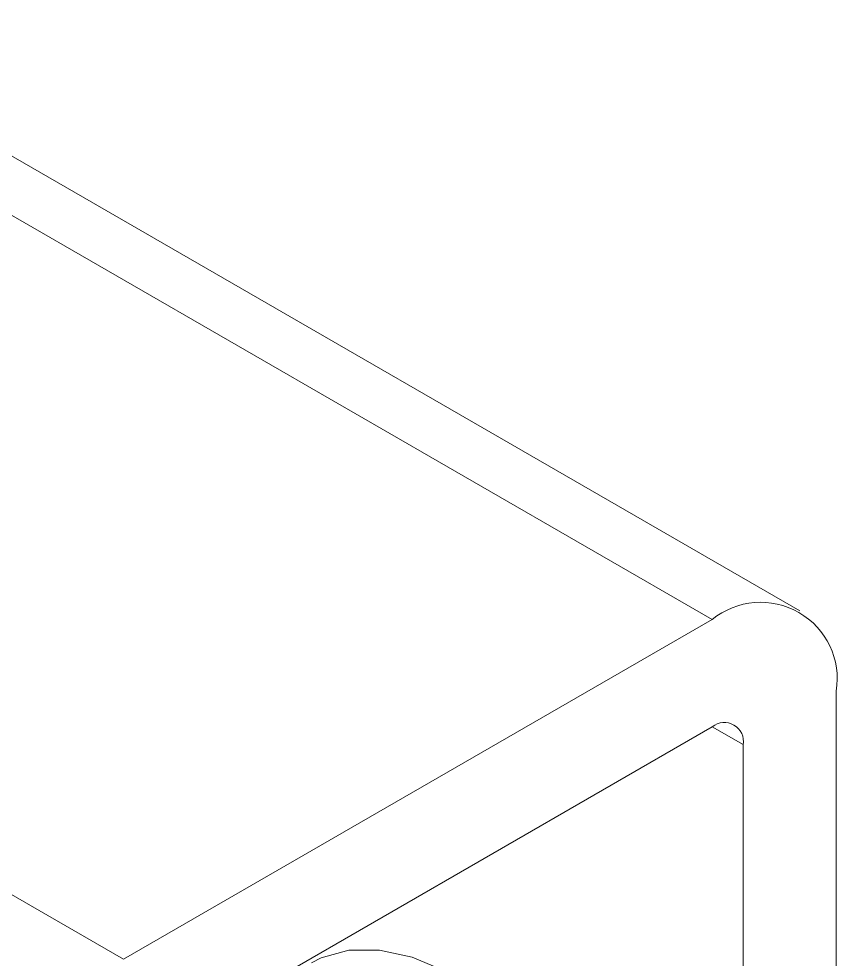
# Model space of a CAD drawing. Extents: x -976302 to -776254, y 5665 to 231437.
# Drawn here: x -793107.1 to -792919.2, y 83951.3 to 84167.4 of the extents above; entities that cross this region are included whole.
import ezdxf

# ---------------------------------------------------------------- set-up
doc = ezdxf.new("R2010")
doc.units = 0
doc.header["$LTSCALE"] = 1000
doc.header["$MEASUREMENT"] = 0

msp = doc.modelspace()

# ---------------------------------------------------------------- linework, layer by layer
at = {"linetype": 'Continuous', "lineweight": 15}
for p, q in [((-792927.73, 84031.32), (-793163.37, 84167.36)), ((-792927.73, 84031.32), (-793163.37, 84167.36)), ((-792947.85, 84029.33), (-793163.38, 84153.75)), ((-792947.85, 84029.33), (-793163.38, 84153.75)), ((-793332.15, 84095.06), (-793083.07, 83951.27)), ((-793332.15, 84095.06), (-793083.07, 83951.27)), ((-792947.85, 84029.33), (-793083.07, 83951.27)), ((-792947.85, 84029.33), (-793083.07, 83951.27)), ((-792919.39, 84012.89), (-792919.39, 83861.73)), ((-792919.39, 84012.89), (-792919.39, 83861.73)), ((-793083.07, 83926.62), (-792947.85, 84004.68)), ((-793083.07, 83926.62), (-792947.85, 84004.68)), ((-792940.74, 84000.57), (-792947.85, 84004.68)), ((-792940.74, 84000.57), (-792947.85, 84004.68)), ((-792940.74, 84000.57), (-792940.74, 83855.68)), ((-792940.74, 84000.57), (-792940.74, 83855.68))]:
    msp.add_line(p, q, dxfattribs=at)
at = {"linetype": 'Continuous', "lineweight": 15, "flags": 128}
msp.add_lwpolyline([(-792973.23, 83911.95), (-792979.24, 83921.3), (-792986.02, 83929.85), (-792993.37, 83937.36), (-793001.09, 83943.62), (-793008.97, 83948.46), (-793016.77, 83951.75), (-793024.3, 83953.38), (-793031.32, 83953.33), (-793037.66, 83951.58), (-793039.9, 83950.45)], dxfattribs=at)
msp.add_lwpolyline([(-792973.23, 83911.95), (-792979.24, 83921.3), (-792986.02, 83929.85), (-792993.37, 83937.36), (-793001.09, 83943.62), (-793008.97, 83948.46), (-793016.77, 83951.75), (-793024.3, 83953.38), (-793031.32, 83953.33), (-793037.66, 83951.58), (-793039.9, 83950.45)], dxfattribs=at)
at = {"linetype": 'Continuous', "lineweight": 15}
for centre, radius in [((-792936.74, 84015.71), 17.58), ((-792936.74, 84015.71), 17.58), ((-792945.07, 84001.27), 4.4), ((-792945.07, 84001.27), 4.4)]:
    msp.add_arc(centre, radius, 350.786, 129.2033, dxfattribs=at)

doc.saveas('drawing.dxf')
